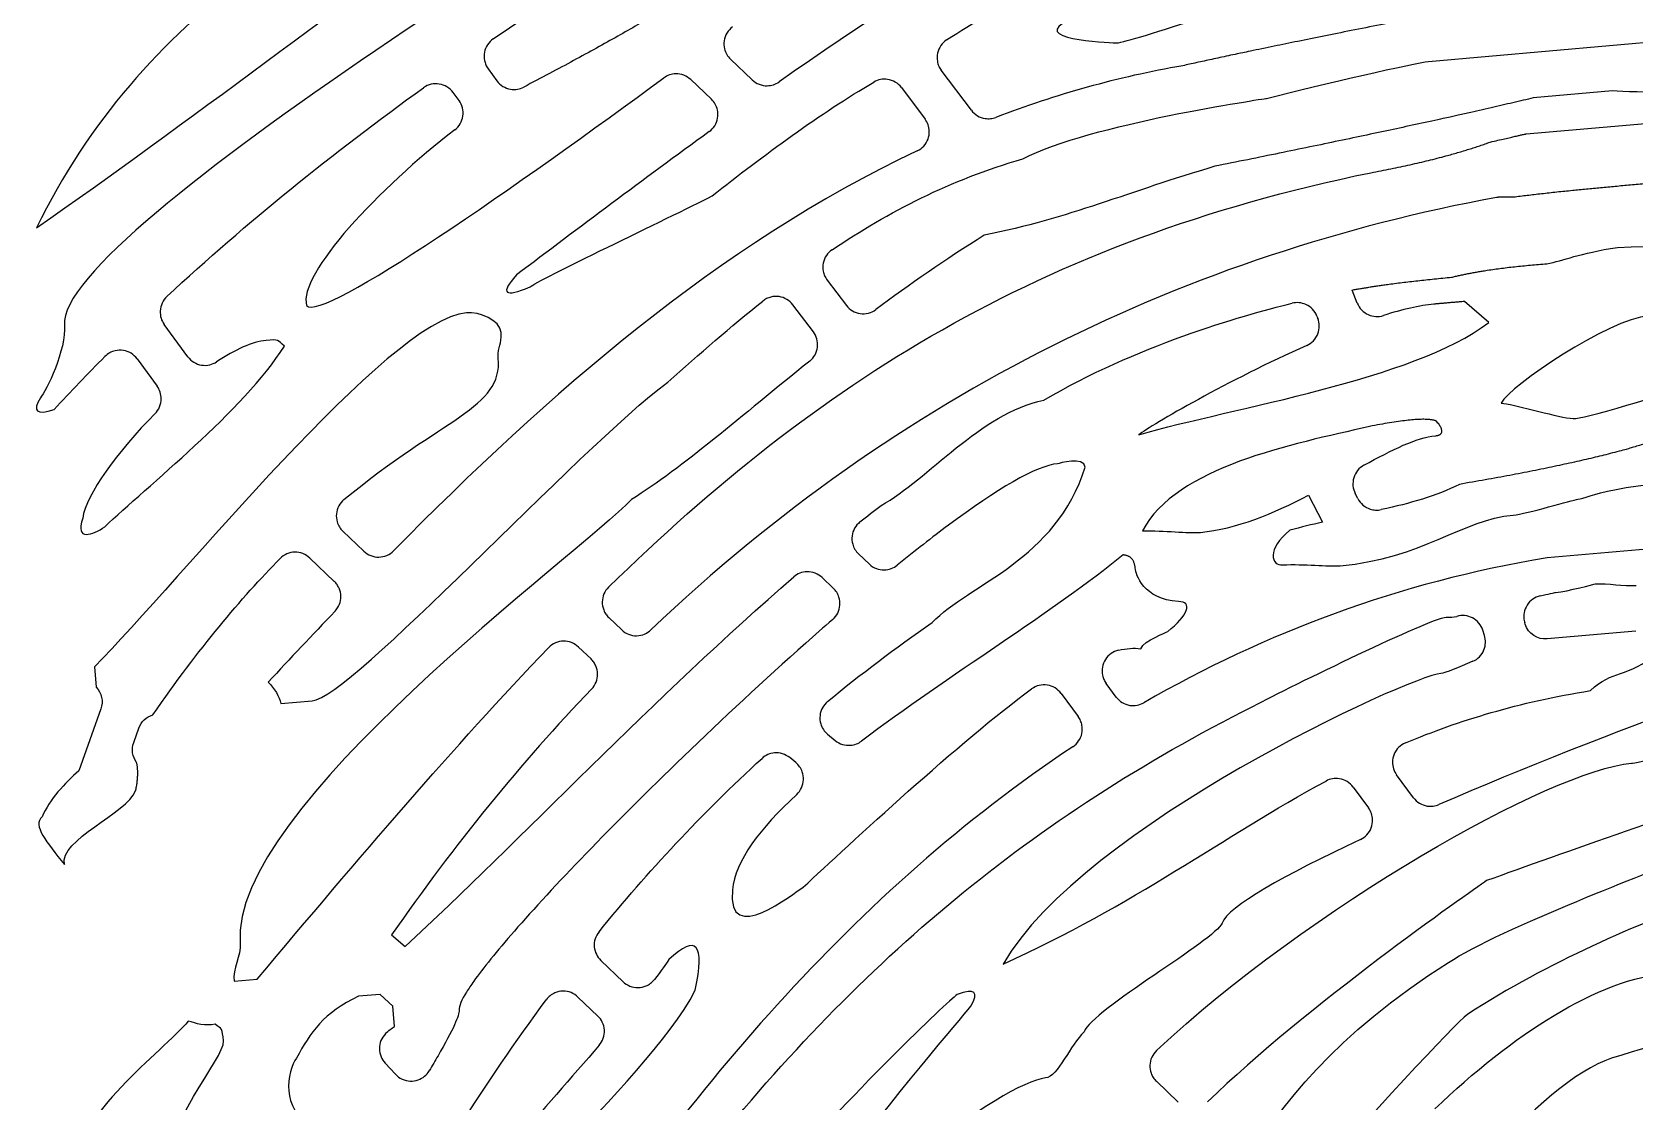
# Model space of a CAD drawing. Header units: inches. Extents: x -29.8 to 29.8, y -43 to 42.9.
# Drawn here: x -29.52 to -1.08, y -6.71 to 12.29 of the extents above; entities that cross this region are included whole.
import ezdxf

# ---------------------------------------------------------------- set-up
doc = ezdxf.new("R2010")
doc.units = ezdxf.units.IN
doc.header["$MEASUREMENT"] = 0

msp = doc.modelspace()

# ---------------------------------------------------------------- linework, layer by layer
for p, q in [((-4.744, 11.765), (0.947, 12.263)), ((-16.742, 11.436), (-17.129, 11.804)), ((-21.429, 11.633), (-21.273, 11.42)), ((-17.833, 11.44), (-17.468, 11.092)), ((-12.856, 10.896), (-13.389, 11.606)), ((-21.945, 11.068), (-22.052, 11.215)), ((-14.097, 11.3), (-13.677, 10.741)), ((-1.481, 11.24), (-2.885, 11.116)), ((-3.012, 10.477), (-0.892, 10.663)), ((-15.415, 7.884), (-15.073, 7.432)), ((-6.009, 7.475), (-6.099, 7.706)), ((-15.659, 6.963), (-16.023, 7.444)), ((-3.675, 7.129), (-4.109, 7.503)), ((-6.724, 7.243), (-6.708, 7.202)), ((-26.756, 6.522), (-27.176, 7.096)), ((-27.659, 6.485), (-27.302, 5.998)), ((-6.872, 4.063), (-6.625, 3.585)), ((-5.997, 4.003), (-6.044, 4.095)), ((-23.633, 3.07), (-24.007, 3.426)), ((1.477, 3.314), (-2.637, 2.954)), ((-24.593, 2.949), (-24.159, 2.535)), ((-14.665, 2.84), (-14.857, 3.022)), ((-15.505, 2.602), (-15.305, 2.413)), ((-19.059, 1.674), (-19.289, 1.892)), ((-3.752, 1.573), (-3.782, 1.667)), ((-19.827, 1.369), (-19.604, 1.157)), ((-10.285, 0.482), (-10.463, 0.724)), ((-25.108, 0.366), (-24.551, 0.415)), ((-11.264, 0.546), (-10.961, 0.135)), ((-15.407, -0.176), (-15.269, -0.29)), ((-15.971, -0.683), (-16.078, -0.594)), ((-6.083, -1.117), (-5.81, -1.486)), ((-5.011, -1.305), (-5.31, -0.9)), ((-23.141, -3.741), (-22.901, -3.945)), ((-19.035, -4.572), (-19.431, -4.192)), ((-25.936, -4.562), (-25.529, -4.526)), ((-19.836, -4.843), (-19.481, -5.183)), ((-23.072, -6.215), (-23.258, -6.014)), ((-9.186, -6.707), (-9.573, -6.338))]:
    msp.add_line(p, q)
for points in [[(-1.064, 1.651), (-2.638, 1.513, -0.35085), (-3.028, 1.773), (-3.036, 1.797)], [(-28.415, 1.019), (-28.383, 0.657, -0.283909), (-28.301, 0.271), (-28.694, -0.826)], [(-27.665, -0.678, -0.252607), (-27.718, -0.326), (-27.627, -0.07, -0.241816), (-27.377, 0.165)]]:
    msp.add_lwpolyline(points, format="xyb")
msp.add_lwpolyline([(-23.091, -5.369), (-23.121, -5.003), (-23.344, -4.796), (-23.729, -4.83)])
for points, degree in [([(-29.443, 8.808), (-24.049, 12.57), (-18.608, 17.199), (-12.439, 19.972)], 3), ([(-21.338, 12.164), (-18.274, 14.257), (-14.981, 16.106), (-11.721, 17.79)], 3), ([(-16.208, 16.638), (-18.313, 15.227), (-29.092, 8.758), (-28.946, 7.084)], 3), ([(-7.218, 16.404), (-10.365, 15.263), (-13.395, 13.412), (-16.268, 11.4)], 3), ([(-13.294, 12.146), (-12.346, 12.764), (-11.308, 13.305), (-10.3, 13.765)], 3), ([(-17.132, 13.469), (-18.136, 12.699), (-20.797, 11.309)], 2), ([(-25.702, 13.308), (-27.201, 12.143), (-28.516, 10.72), (-29.443, 8.808)], 3), ([(-10.27, 12.091), (-10.047, 12.11), (-7.636, 12.918), (-6.645, 13.196)], 3), ([(-4.014, 12.725), (-7.562, 12.035), (-9.104, 11.687)], 2), ([(-11.236, 12.437), (-11.726, 12.141), (-10.292, 12.089), (-10.27, 12.091)], 3), ([(-9.104, 11.687), (-10.258, 11.488), (-11.362, 11.176), (-12.422, 10.771)], 3), ([(-7.621, 11.108), (-6.64, 11.352), (-4.967, 11.745), (-4.744, 11.765)], 3), ([(-24.65, 7.433), (-24.404, 7.096), (-20.772, 9.664), (-18.314, 11.471)], 3), ([(-17.455, 9.376), (-16.539, 10.1), (-15.535, 10.841), (-14.587, 11.398)], 3), ([(-27.128, 7.592), (-25.713, 8.908), (-24.182, 10.139), (-22.574, 11.297)], 3), ([(-11.943, 10.035), (-10.746, 10.658), (-7.653, 11.1), (-7.621, 11.108)], 3), ([(-2.885, 11.116), (-4.866, 10.641), (-8.536, 9.902)], 2), ([(0.776, 11.258), (0.296, 11.216), (-1.111, 11.205), (-1.481, 11.24)], 3), ([(-22.02, 10.549), (-23.347, 9.535), (-24.811, 7.979), (-24.65, 7.433)], 3), ([(-17.507, 10.517), (-18.676, 9.67), (-19.817, 8.809), (-20.928, 7.973)], 3), ([(-5.768, 9.789), (-4.511, 10.02), (-3.649, 10.332)], 2), ([(-3.649, 10.332), (-3.045, 10.474), (-3.012, 10.477)], 2), ([(-13.816, 10.176), (-17.35, 8.507), (-20.38, 5.846), (-23.107, 3.078)], 3), ([(-15.326, 8.421), (-14.323, 9.098), (-13.232, 9.66), (-11.943, 10.035)], 3), ([(-19.292, 2.432), (-15.611, 6.029), (-11.689, 8.569), (-5.768, 9.789)], 3), ([(-8.536, 9.902), (-10.06, 9.455), (-11.116, 8.981), (-12.626, 8.678)], 3), ([(0.01, 9.662), (-2.003, 9.51), (-3.235, 9.353)], 2), ([(-20.685, 7.762), (-20.573, 7.875), (-18.222, 8.981), (-17.455, 9.376)], 3), ([(-3.539, 9.349), (-8.975, 8.341), (-14.111, 5.893), (-18.542, 1.674)], 3), ([(-3.235, 9.353), (-3.45, 9.358), (-3.539, 9.349)], 2), ([(-12.626, 8.678), (-13.316, 8.251), (-13.955, 7.804), (-14.55, 7.358)], 3), ([(-1.391, 8.463), (3.785, 8.687), (9.191, 7.927), (14.26, 5.254)], 3), ([(-2.644, 8.171), (-2.353, 8.227), (-2.073, 8.358), (-1.391, 8.463)], 3), ([(-20.928, 7.973), (-21.222, 7.639), (-21.141, 7.568), (-20.685, 7.762)], 3), ([(-4.334, 7.933), (-3.658, 8.1), (-2.644, 8.171)], 2), ([(-6.099, 7.706), (-5.394, 7.836), (-4.334, 7.933)], 2), ([(-18.241, 6.072), (-17.678, 6.571), (-17.124, 7.056), (-16.556, 7.51)], 3), ([(-11.569, 5.75), (-9.952, 6.709), (-8.082, 7.246), (-7.163, 7.471)], 3), ([(-4.648, 7.456), (-4.902, 7.433), (-5.209, 7.361), (-5.546, 7.254)], 3), ([(-4.109, 7.503), (-4.424, 7.475), (-4.648, 7.456)], 2), ([(-21.814, 7.303), (-23.198, 7.182), (-26.912, 2.529), (-28.415, 1.019)], 3), ([(-21.199, 6.952), (-21.218, 7.175), (-21.591, 7.323), (-21.814, 7.303)], 3), ([(-9.884, 5.138), (-8.188, 5.629), (-5.034, 6.102), (-3.675, 7.129)], 3), ([(-0.841, 7.249), (-1.555, 7.187), (-3.298, 6.004), (-3.456, 5.7)], 3), ([(-28.946, 7.084), (-28.908, 6.66), (-29.274, 5.899), (-29.372, 5.793)], 3), ([(-25.045, 6.708), (-25.158, 6.817), (-25.146, 6.832), (-25.369, 6.812)], 3), ([(-21.249, 6.498), (-21.268, 6.721), (-21.179, 6.729), (-21.199, 6.952)], 3), ([(-28.23, 3.504), (-27.496, 4.208), (-25.775, 5.557), (-25.045, 6.708)], 3), ([(-25.369, 6.812), (-25.614, 6.791), (-25.92, 6.648), (-26.246, 6.431)], 3), ([(-6.905, 6.723), (-8.281, 6.11), (-9.663, 5.31), (-9.884, 5.138)], 3), ([(-29.13, 5.584), (-28.836, 5.903), (-28.535, 6.218), (-28.227, 6.528)], 3), ([(-23.988, 3.986), (-22.229, 5.448), (-21.171, 5.606), (-21.249, 6.498)], 3), ([(-15.723, 6.445), (-16.943, 5.464), (-17.967, 4.565), (-18.885, 3.987)], 3), ([(-24.551, 0.415), (-23.869, 0.467), (-19.825, 4.887), (-18.241, 6.072)], 3), ([(-2.132, 5.427), (-1.886, 5.449), (-0.155, 5.971), (-0.158, 6.005)], 3), ([(-29.372, 5.793), (-29.52, 5.552), (-29.44, 5.482), (-29.13, 5.584)], 3), ([(-14.455, 3.882), (-13.622, 4.347), (-12.703, 5.515), (-11.569, 5.75)], 3), ([(-3.456, 5.7), (-2.967, 5.625), (-2.355, 5.408), (-2.132, 5.427)], 3), ([(-27.339, 5.512), (-28.005, 4.842), (-28.559, 4.079), (-28.623, 3.655)], 3), ([(-4.604, 5.379), (-4.827, 5.475), (-5.793, 5.284)], 2), ([(-5.793, 5.284), (-7.168, 4.964), (-9.222, 4.573), (-9.822, 3.429)], 3), ([(-5.891, 4.596), (-5.39, 4.87), (-4.951, 5.091), (-4.623, 5.119)], 3), ([(-4.623, 5.119), (-4.4, 5.139), (-4.604, 5.379)], 2), ([(-0.492, 5.121), (-1.531, 4.713), (-4.196, 4.257)], 2), ([(-13.549, 1.806), (-12.897, 2.484), (-11.349, 2.917), (-10.836, 4.56)], 3), ([(-10.836, 4.56), (-10.857, 4.76), (-11.303, 4.625), (-11.326, 4.623)], 3), ([(-2.096, 3.991), (-1.873, 4.011), (-1.577, 4.318), (1.107, 4.361)], 3), ([(-18.885, 3.987), (-19.805, 3.027), (-26.036, -1.499), (-25.827, -3.887)], 3), ([(-8.791, 3.405), (-8.154, 3.461), (-7.493, 3.743), (-6.872, 4.063)], 3), ([(-4.196, 4.257), (-4.611, 4.043), (-5.067, 3.922), (-5.583, 3.808)], 3), ([(-3.241, 3.711), (-3.017, 3.731), (-2.174, 3.984), (-2.096, 3.991)], 3), ([(-14.832, 3.589), (-14.706, 3.688), (-14.581, 3.786), (-14.455, 3.882)], 3), ([(-6.31, 2.813), (-4.86, 2.94), (-4.144, 3.632), (-3.241, 3.711)], 3), ([(-28.623, 3.655), (-28.767, 3.24), (-28.444, 3.356), (-28.23, 3.504)], 3), ([(-9.822, 3.429), (-9.423, 3.44), (-9.014, 3.386), (-8.791, 3.405)], 3), ([(-7.204, 3.443), (-7.621, 3.104), (-7.533, 2.805), (-7.333, 2.827)], 3), ([(-6.625, 3.585), (-6.811, 3.543), (-7.004, 3.497), (-7.204, 3.443)], 3), ([(-27.377, 0.165), (-26.565, 1.341), (-25.807, 2.239), (-25.12, 2.94)], 3), ([(-10.165, 3.005), (-11.355, 2.023), (-13.283, 0.849), (-14.804, -0.3)], 3), ([(-9.948, 2.768), (-9.968, 2.991), (-10.165, 3.005)], 2), ([(-2.637, 2.954), (-5.276, 2.515), (-7.65, 1.616), (-9.796, 0.38)], 3), ([(-7.333, 2.827), (-6.943, 2.848), (-6.533, 2.793), (-6.31, 2.813)], 3), ([(-22.901, -3.945), (-20.891, -2.086), (-18.435, 0.513), (-16.008, 2.613)], 3), ([(-9.182, 2.175), (-9.809, 2.219), (-9.939, 2.656), (-9.948, 2.768)], 3), ([(-2.763, 2.276), (-2.625, 2.308), (-2.506, 2.336), (-2.491, 2.338)], 3), ([(-2.491, 2.338), (-2.268, 2.357), (-1.807, 2.487), (-1.785, 2.489)], 3), ([(-1.785, 2.489), (-1.561, 2.509), (-1.286, 2.443), (-1.063, 2.463)], 3), ([(-24.146, 2.005), (-24.548, 1.584), (-24.943, 1.163), (-25.333, 0.745)], 3), ([(-9.371, 1.644), (-9.017, 1.92), (-8.918, 2.184), (-9.182, 2.175)], 3), ([(-15.406, 0.404), (-14.823, 0.883), (-14.205, 1.35), (-13.549, 1.806)], 3), ([(-7.852, 0.32), (-7.163, 0.684), (-4.732, 1.872), (-4.431, 1.898)], 3), ([(-4.431, 1.898), (-4.342, 1.906), (-4.308, 1.895), (-4.242, 1.914)], 3), ([(-9.851, 1.338), (-9.785, 1.49), (-9.397, 1.623), (-9.371, 1.644)], 3), ([(-25.529, -4.526), (-23.705, -2.363), (-22.038, -0.393), (-20.356, 1.358)], 3), ([(-10.244, 1.312), (-10.105, 1.344), (-9.967, 1.361), (-9.851, 1.338)], 3), ([(2.73, 1.265), (2.157, 1.215), (-1.571, -0.137), (-4.561, -1.427)], 3), ([(-1.872, 0.596), (-1.478, 0.975), (-1.253, 0.8), (-0.645, 1.28)], 3), ([(-4.524, 0.9), (-5.082, 0.852), (-10.868, -1.798), (-12.294, -4.259)], 3), ([(-3.959, 1.116), (-4.217, 1.004), (-4.446, 0.907), (-4.524, 0.9)], 3), ([(-25.333, 0.745), (-25.22, 0.632), (-25.131, 0.492), (-25.108, 0.366)], 3), ([(-19.592, 0.626), (-20.84, -0.677), (-22.026, -2.13), (-23.141, -3.741)], 3), ([(-15.839, -2.894), (-15.022, -2.133), (-13.036, -0.288), (-11.787, 0.626)], 3), ([(-5.154, -0.332), (-4.204, 0.067), (-3.144, 0.391), (-1.872, 0.596)], 3), ([(-17.543, -7.614), (-14.777, -4.18), (-11.811, -1.671), (-7.852, 0.32)], 3), ([(-11.055, -0.4), (-14.924, -2.97), (-18.009, -6.646), (-20.554, -10.604)], 3), ([(-1.146, -0.693), (-1.113, -0.69), (0.05, -0.487), (0.047, -0.454)], 3), ([(-28.694, -0.826), (-28.932, -1.048), (-29.219, -1.336), (-29.34, -1.646)], 3), ([(-27.685, -1.186), (-27.618, -0.895), (-27.665, -0.678)], 2), ([(-19.462, -3.684), (-18.601, -2.625), (-17.648, -1.596), (-16.57, -0.607)], 3), ([(-9.571, -5.793), (-6.87, -3.258), (-2.558, -0.816), (-1.146, -0.693)], 3), ([(-12.294, -4.259), (-9.974, -3.214), (-8.391, -1.994), (-6.562, -1.009)], 3), ([(1.308, -1.018), (-0.141, -1.517), (-2.4, -2.3), (-3.713, -2.776)], 3), ([(-28.946, -2.492), (-29.047, -2.056), (-27.833, -1.574), (-27.685, -1.186)], 3), ([(-15.954, -1.247), (-16.603, -1.848), (-17.043, -2.425), (-17.095, -2.943)], 3), ([(-29.34, -1.646), (-29.521, -1.789), (-29.261, -2.095), (-28.946, -2.492)], 3), ([(-5.953, -2.049), (-7.305, -2.679), (-8.297, -3.234), (-8.408, -3.532)], 3), ([(-4.391, -4.232), (-3.509, -3.637), (-0.492, -2.513), (-0.495, -2.48)], 3), ([(-3.713, -2.776), (-4.038, -3.003), (-6.883, -4.981), (-8.667, -6.705)], 3), ([(-17.095, -2.943), (-17.199, -3.977), (-16.004, -2.989), (-15.839, -2.894)], 3), ([(0.227, -3.091), (-1.021, -3.539), (-2.607, -4.217), (-4.049, -5.146)], 3), ([(-8.408, -3.532), (-8.518, -3.824), (-10.713, -5.072), (-10.854, -5.459)], 3), ([(-25.827, -3.887), (-25.808, -4.11), (-25.967, -4.349), (-25.936, -4.562)], 3), ([(-17.755, -4.723), (-17.577, -3.898), (-17.732, -3.715), (-18.222, -4.176)], 3), ([(-18.222, -4.176), (-18.27, -4.257), (-18.36, -4.38), (-18.48, -4.533)], 3), ([(-9.541, -9.612), (-8.347, -9.508), (-8.41, -6.754), (-4.391, -4.232)], 3), ([(-4.635, -6.829), (-3.251, -5.513), (-1.764, -4.525), (-0.461, -4.411)], 3), ([(-23.729, -4.83), (-24.341, -5.12), (-24.59, -5.474), (-24.829, -5.93)], 3), ([(-13.105, -4.798), (-13.311, -4.952), (-14.906, -6.46), (-16.607, -8.415)], 3), ([(-12.867, -5.003), (-12.713, -4.75), (-12.792, -4.681), (-13.105, -4.798)], 3), ([(-23.348, -9.478), (-22.453, -7.92), (-21.499, -6.381), (-20.397, -4.89)], 3), ([(-17.369, -12.141), (-17.53, -10.311), (-13.26, -5.527), (-12.867, -5.003)], 3), ([(-26.749, -5.272), (-27.209, -5.808), (-28.794, -6.991), (-28.72, -7.828)], 3), ([(-26.273, -5.322), (-26.449, -5.37), (-26.608, -5.307), (-26.749, -5.272)], 3), ([(-26.125, -5.622), (-26.145, -5.398), (-26.156, -5.413), (-26.273, -5.322)], 3), ([(-23.251, -5.496), (-23.194, -5.438), (-23.14, -5.394), (-23.091, -5.369)], 3), ([(-4.049, -5.146), (-4.557, -5.564), (-9.884, -11.34), (-9.801, -12.289)], 3), ([(-27.159, -8.188), (-27.224, -7.096), (-26.098, -5.93), (-26.125, -5.622)], 3), ([(-10.854, -5.459), (-11.1, -5.688), (-11.318, -6.26), (-11.541, -6.28)], 3), ([(0.619, -5.582), (-0.026, -5.53), (-0.504, -5.608), (-1.498, -5.93)], 3), ([(-24.829, -5.93), (-24.907, -6.023), (-24.987, -6.287), (-24.968, -6.51)], 3), ([(-19.457, -5.699), (-20.445, -6.843), (-21.649, -8.185), (-21.664, -8.29)], 3), ([(-1.498, -5.93), (-2.131, -6.135), (-2.931, -6.848), (-3.746, -7.759)], 3), ([(-24.968, -6.51), (-24.948, -6.733), (-24.824, -6.979), (-24.597, -7.152)], 3), ([(-11.541, -6.28), (-12.255, -6.342), (-15.342, -8.58), (-15.244, -9.707)], 3)]:
    msp.add_open_spline(points, degree=degree)
for points, knots in [([(-17.095, 12.376), (-17.134, 12.346), (-17.167, 12.31), (-17.217, 12.226), (-17.233, 12.179), (-17.248, 12.083), (-17.246, 12.034), (-17.226, 11.952), (-17.212, 11.918), (-17.176, 11.857), (-17.154, 11.829), (-17.129, 11.804)], [0, 0, 0, 0, 0.372089, 0.372089, 0.744178, 0.744178, 1.116267, 1.116267, 1.38724, 1.38724, 1.658212, 1.658212, 1.658212, 1.658212]), ([(-21.338, 12.164), (-21.378, 12.137), (-21.413, 12.101), (-21.467, 12.02), (-21.485, 11.974), (-21.504, 11.878), (-21.504, 11.829), (-21.489, 11.755), (-21.481, 11.729), (-21.459, 11.679), (-21.445, 11.655), (-21.429, 11.633)], [0, 0, 0, 0, 0.372089, 0.372089, 0.744178, 0.744178, 1.116267, 1.116267, 1.323694, 1.323694, 1.531121, 1.531121, 1.531121, 1.531121]), ([(-13.294, 12.146), (-13.335, 12.119), (-13.371, 12.084), (-13.426, 12.004), (-13.446, 11.959), (-13.466, 11.863), (-13.467, 11.814), (-13.454, 11.737), (-13.445, 11.709), (-13.422, 11.655), (-13.407, 11.63), (-13.389, 11.606)], [0, 0, 0, 0, 0.372089, 0.372089, 0.744178, 0.744178, 1.116267, 1.116267, 1.340045, 1.340045, 1.563824, 1.563824, 1.563824, 1.563824]), ([(-21.273, 11.42), (-21.245, 11.381), (-21.208, 11.347), (-21.125, 11.296), (-21.079, 11.279), (-20.991, 11.265), (-20.95, 11.265), (-20.871, 11.278), (-20.833, 11.291), (-20.797, 11.309)], [0, 0, 0, 0, 0.372089, 0.372089, 0.744178, 0.744178, 1.050321, 1.050321, 1.356464, 1.356464, 1.356464, 1.356464]), ([(-17.833, 11.44), (-17.868, 11.473), (-17.91, 11.5), (-18.001, 11.535), (-18.05, 11.544), (-18.137, 11.543), (-18.175, 11.536), (-18.248, 11.511), (-18.283, 11.493), (-18.314, 11.471)], [0, 0, 0, 0, 0.372089, 0.372089, 0.744178, 0.744178, 1.038561, 1.038561, 1.332945, 1.332945, 1.332945, 1.332945]), ([(-16.742, 11.436), (-16.707, 11.402), (-16.665, 11.375), (-16.574, 11.34), (-16.526, 11.331), (-16.44, 11.333), (-16.403, 11.339), (-16.332, 11.362), (-16.299, 11.378), (-16.268, 11.4)], [0, 0, 0, 0, 0.372089, 0.372089, 0.744178, 0.744178, 1.027561, 1.027561, 1.310944, 1.310944, 1.310944, 1.310944]), ([(-14.097, 11.3), (-14.126, 11.339), (-14.163, 11.372), (-14.247, 11.421), (-14.294, 11.438), (-14.384, 11.451), (-14.427, 11.45), (-14.51, 11.434), (-14.55, 11.419), (-14.587, 11.398)], [0, 0, 0, 0, 0.372089, 0.372089, 0.744178, 0.744178, 1.068044, 1.068044, 1.39191, 1.39191, 1.39191, 1.39191]), ([(-22.052, 11.215), (-22.081, 11.254), (-22.117, 11.287), (-22.201, 11.338), (-22.247, 11.355), (-22.343, 11.371), (-22.392, 11.369), (-22.488, 11.347), (-22.534, 11.326), (-22.574, 11.297)], [0, 0, 0, 0, 0.372089, 0.372089, 0.744178, 0.744178, 1.116267, 1.116267, 1.493977, 1.493977, 1.493977, 1.493977]), ([(-17.507, 10.517), (-17.467, 10.545), (-17.434, 10.581), (-17.382, 10.664), (-17.365, 10.71), (-17.349, 10.807), (-17.35, 10.856), (-17.369, 10.939), (-17.383, 10.974), (-17.419, 11.037), (-17.442, 11.066), (-17.468, 11.092)], [0, 0, 0, 0, 0.372089, 0.372089, 0.744178, 0.744178, 1.116267, 1.116267, 1.395209, 1.395209, 1.674152, 1.674152, 1.674152, 1.674152]), ([(-22.02, 10.549), (-21.981, 10.579), (-21.949, 10.616), (-21.9, 10.7), (-21.883, 10.747), (-21.87, 10.843), (-21.873, 10.893), (-21.896, 10.986), (-21.917, 11.03), (-21.945, 11.068)], [0, 0, 0, 0, 0.372089, 0.372089, 0.744178, 0.744178, 1.116267, 1.116267, 1.480852, 1.480852, 1.480852, 1.480852]), ([(-12.856, 10.896), (-12.826, 10.857), (-12.79, 10.825), (-12.706, 10.775), (-12.659, 10.758), (-12.579, 10.746), (-12.547, 10.746), (-12.484, 10.753), (-12.452, 10.76), (-12.422, 10.771)], [0, 0, 0, 0, 0.372089, 0.372089, 0.744178, 0.744178, 0.988242, 0.988242, 1.232305, 1.232305, 1.232305, 1.232305]), ([(-13.816, 10.176), (-13.772, 10.197), (-13.733, 10.226), (-13.667, 10.299), (-13.641, 10.341), (-13.608, 10.432), (-13.6, 10.481), (-13.603, 10.568), (-13.611, 10.605), (-13.636, 10.677), (-13.654, 10.71), (-13.677, 10.741)], [0, 0, 0, 0, 0.372089, 0.372089, 0.744178, 0.744178, 1.116267, 1.116267, 1.405334, 1.405334, 1.694401, 1.694401, 1.694401, 1.694401]), ([(-15.326, 8.421), (-15.367, 8.394), (-15.401, 8.359), (-15.456, 8.278), (-15.474, 8.232), (-15.494, 8.136), (-15.494, 8.087), (-15.479, 8.011), (-15.471, 7.984), (-15.447, 7.932), (-15.433, 7.907), (-15.415, 7.884)], [0, 0, 0, 0, 0.372089, 0.372089, 0.744178, 0.744178, 1.116267, 1.116267, 1.334229, 1.334229, 1.552191, 1.552191, 1.552191, 1.552191]), ([(-27.128, 7.592), (-27.164, 7.558), (-27.193, 7.518), (-27.234, 7.43), (-27.246, 7.382), (-27.249, 7.291), (-27.244, 7.249), (-27.22, 7.168), (-27.201, 7.13), (-27.176, 7.096)], [0, 0, 0, 0, 0.372089, 0.372089, 0.744178, 0.744178, 1.066181, 1.066181, 1.388184, 1.388184, 1.388184, 1.388184]), ([(-16.023, 7.444), (-16.052, 7.483), (-16.089, 7.516), (-16.173, 7.565), (-16.22, 7.582), (-16.316, 7.596), (-16.366, 7.593), (-16.439, 7.575), (-16.464, 7.566), (-16.513, 7.542), (-16.535, 7.527), (-16.556, 7.51)], [0, 0, 0, 0, 0.372089, 0.372089, 0.744178, 0.744178, 1.116267, 1.116267, 1.321094, 1.321094, 1.525921, 1.525921, 1.525921, 1.525921]), ([(-15.073, 7.432), (-15.044, 7.393), (-15.007, 7.36), (-14.923, 7.311), (-14.876, 7.294), (-14.78, 7.28), (-14.731, 7.283), (-14.635, 7.307), (-14.59, 7.328), (-14.55, 7.358)], [0, 0, 0, 0, 0.372089, 0.372089, 0.744178, 0.744178, 1.116267, 1.116267, 1.495674, 1.495674, 1.495674, 1.495674]), ([(-6.724, 7.243), (-6.741, 7.288), (-6.768, 7.33), (-6.835, 7.401), (-6.875, 7.429), (-6.958, 7.466), (-6.998, 7.477), (-7.081, 7.485), (-7.123, 7.481), (-7.163, 7.471)], [0, 0, 0, 0, 0.372089, 0.372089, 0.744178, 0.744178, 1.060564, 1.060564, 1.376949, 1.376949, 1.376949, 1.376949]), ([(-6.009, 7.475), (-5.992, 7.43), (-5.965, 7.388), (-5.898, 7.317), (-5.858, 7.289), (-5.772, 7.25), (-5.727, 7.239), (-5.636, 7.234), (-5.59, 7.24), (-5.546, 7.254)], [0, 0, 0, 0, 0.372089, 0.372089, 0.744178, 0.744178, 1.092459, 1.092459, 1.44074, 1.44074, 1.44074, 1.44074]), ([(-6.905, 6.723), (-6.86, 6.743), (-6.82, 6.772), (-6.752, 6.842), (-6.726, 6.884), (-6.69, 6.975), (-6.682, 7.023), (-6.683, 7.116), (-6.692, 7.16), (-6.708, 7.202)], [0, 0, 0, 0, 0.372089, 0.372089, 0.744178, 0.744178, 1.116267, 1.116267, 1.453715, 1.453715, 1.453715, 1.453715]), ([(-15.723, 6.445), (-15.685, 6.475), (-15.653, 6.513), (-15.606, 6.598), (-15.591, 6.645), (-15.58, 6.742), (-15.584, 6.792), (-15.61, 6.884), (-15.631, 6.926), (-15.659, 6.963)], [0, 0, 0, 0, 0.372089, 0.372089, 0.744178, 0.744178, 1.116267, 1.116267, 1.472846, 1.472846, 1.472846, 1.472846]), ([(-27.659, 6.485), (-27.687, 6.525), (-27.724, 6.558), (-27.807, 6.609), (-27.853, 6.626), (-27.95, 6.642), (-27.999, 6.64), (-28.08, 6.621), (-28.113, 6.608), (-28.175, 6.574), (-28.203, 6.553), (-28.227, 6.528)], [0, 0, 0, 0, 0.372089, 0.372089, 0.744178, 0.744178, 1.116267, 1.116267, 1.38357, 1.38357, 1.650873, 1.650873, 1.650873, 1.650873]), ([(-26.756, 6.522), (-26.727, 6.483), (-26.691, 6.45), (-26.608, 6.399), (-26.562, 6.381), (-26.465, 6.366), (-26.416, 6.368), (-26.325, 6.389), (-26.283, 6.407), (-26.246, 6.431)], [0, 0, 0, 0, 0.372089, 0.372089, 0.744178, 0.744178, 1.116267, 1.116267, 1.457356, 1.457356, 1.457356, 1.457356]), ([(-27.339, 5.512), (-27.304, 5.547), (-27.277, 5.588), (-27.239, 5.678), (-27.23, 5.727), (-27.229, 5.815), (-27.236, 5.855), (-27.26, 5.93), (-27.278, 5.966), (-27.302, 5.998)], [0, 0, 0, 0, 0.372089, 0.372089, 0.744178, 0.744178, 1.047349, 1.047349, 1.350521, 1.350521, 1.350521, 1.350521]), ([(-11.326, 4.623), (-11.705, 4.59), (-12.408, 4.168), (-13.264, 3.53), (-13.551, 3.316), (-13.855, 3.078), (-14.171, 2.822)], [0, 0, 0, 0, 0.05313326, 0.05313326, 0.05313326, 0.07097739, 0.07097739, 0.07097739, 0.07097739]), ([(-5.891, 4.596), (-5.934, 4.572), (-5.972, 4.541), (-6.033, 4.465), (-6.056, 4.421), (-6.084, 4.328), (-6.089, 4.279), (-6.08, 4.183), (-6.066, 4.137), (-6.044, 4.095)], [0, 0, 0, 0, 0.372089, 0.372089, 0.744178, 0.744178, 1.116267, 1.116267, 1.477387, 1.477387, 1.477387, 1.477387]), ([(-23.988, 3.986), (-24.025, 3.955), (-24.057, 3.917), (-24.102, 3.83), (-24.117, 3.783), (-24.126, 3.686), (-24.121, 3.637), (-24.098, 3.559), (-24.085, 3.529), (-24.051, 3.474), (-24.03, 3.449), (-24.007, 3.426)], [0, 0, 0, 0, 0.372089, 0.372089, 0.744178, 0.744178, 1.116267, 1.116267, 1.363379, 1.363379, 1.610492, 1.610492, 1.610492, 1.610492]), ([(-5.997, 4.003), (-5.975, 3.96), (-5.944, 3.921), (-5.87, 3.858), (-5.827, 3.834), (-5.748, 3.808), (-5.716, 3.802), (-5.649, 3.799), (-5.616, 3.801), (-5.583, 3.808)], [0, 0, 0, 0, 0.372089, 0.372089, 0.744178, 0.744178, 0.997598, 0.997598, 1.251018, 1.251018, 1.251018, 1.251018]), ([(-14.832, 3.589), (-14.871, 3.558), (-14.903, 3.521), (-14.95, 3.436), (-14.966, 3.389), (-14.978, 3.292), (-14.974, 3.243), (-14.952, 3.163), (-14.939, 3.131), (-14.903, 3.072), (-14.882, 3.045), (-14.857, 3.022)], [0, 0, 0, 0, 0.372089, 0.372089, 0.744178, 0.744178, 1.116267, 1.116267, 1.377092, 1.377092, 1.637917, 1.637917, 1.637917, 1.637917]), ([(-24.593, 2.949), (-24.629, 2.983), (-24.67, 3.009), (-24.761, 3.045), (-24.81, 3.054), (-24.907, 3.052), (-24.956, 3.042), (-25.045, 3.003), (-25.086, 2.975), (-25.12, 2.94)], [0, 0, 0, 0, 0.372089, 0.372089, 0.744178, 0.744178, 1.116267, 1.116267, 1.488023, 1.488023, 1.488023, 1.488023]), ([(-23.633, 3.07), (-23.598, 3.036), (-23.556, 3.01), (-23.465, 2.974), (-23.417, 2.965), (-23.319, 2.967), (-23.271, 2.977), (-23.182, 3.016), (-23.141, 3.043), (-23.107, 3.078)], [0, 0, 0, 0, 0.372089, 0.372089, 0.744178, 0.744178, 1.116267, 1.116267, 1.485429, 1.485429, 1.485429, 1.485429]), ([(-15.505, 2.602), (-15.54, 2.636), (-15.582, 2.662), (-15.673, 2.697), (-15.722, 2.705), (-15.814, 2.703), (-15.857, 2.695), (-15.937, 2.664), (-15.975, 2.641), (-16.008, 2.613)], [0, 0, 0, 0, 0.372089, 0.372089, 0.744178, 0.744178, 1.07407, 1.07407, 1.403962, 1.403962, 1.403962, 1.403962]), ([(-14.665, 2.84), (-14.629, 2.807), (-14.587, 2.78), (-14.496, 2.745), (-14.448, 2.737), (-14.358, 2.739), (-14.317, 2.747), (-14.239, 2.775), (-14.203, 2.796), (-14.171, 2.822)], [0, 0, 0, 0, 0.372089, 0.372089, 0.744178, 0.744178, 1.059157, 1.059157, 1.374136, 1.374136, 1.374136, 1.374136]), ([(-24.146, 2.005), (-24.113, 2.04), (-24.086, 2.082), (-24.051, 2.173), (-24.042, 2.221), (-24.044, 2.319), (-24.054, 2.367), (-24.083, 2.435), (-24.096, 2.457), (-24.124, 2.498), (-24.141, 2.518), (-24.159, 2.535)], [0, 0, 0, 0, 0.372089, 0.372089, 0.744178, 0.744178, 1.116267, 1.116267, 1.30812, 1.30812, 1.499973, 1.499973, 1.499973, 1.499973]), ([(-19.292, 2.432), (-19.327, 2.398), (-19.355, 2.357), (-19.393, 2.268), (-19.404, 2.219), (-19.406, 2.122), (-19.397, 2.073), (-19.369, 2.002), (-19.357, 1.978), (-19.326, 1.932), (-19.308, 1.911), (-19.289, 1.892)], [0, 0, 0, 0, 0.372089, 0.372089, 0.744178, 0.744178, 1.116267, 1.116267, 1.324906, 1.324906, 1.533545, 1.533545, 1.533545, 1.533545]), ([(-15.316, 1.857), (-15.279, 1.889), (-15.249, 1.928), (-15.205, 2.016), (-15.192, 2.063), (-15.184, 2.16), (-15.19, 2.209), (-15.215, 2.286), (-15.228, 2.314), (-15.262, 2.367), (-15.282, 2.392), (-15.305, 2.413)], [0, 0, 0, 0, 0.372089, 0.372089, 0.744178, 0.744178, 1.116267, 1.116267, 1.355336, 1.355336, 1.594405, 1.594405, 1.594405, 1.594405]), ([(-2.763, 2.276), (-2.811, 2.265), (-2.856, 2.245), (-2.935, 2.189), (-2.969, 2.153), (-3.021, 2.07), (-3.039, 2.024), (-3.053, 1.946), (-3.055, 1.916), (-3.051, 1.856), (-3.045, 1.826), (-3.036, 1.797)], [0, 0, 0, 0, 0.372089, 0.372089, 0.744178, 0.744178, 1.116267, 1.116267, 1.346995, 1.346995, 1.577723, 1.577723, 1.577723, 1.577723]), ([(-15.316, 1.857), (-15.475, 1.72), (-15.634, 1.579), (-15.794, 1.438), (-16.534, 0.781), (-17.276, 0.09), (-17.964, -0.574), (-18.597, -1.184), (-19.183, -1.77), (-19.694, -2.299), (-20.196, -2.82), (-20.624, -3.284), (-20.964, -3.673), (-21.281, -4.036), (-21.52, -4.333), (-21.682, -4.56), (-21.732, -4.631), (-21.775, -4.694), (-21.813, -4.755), (-21.896, -4.89), (-21.951, -5.007), (-21.945, -5.076), (-21.941, -5.12), (-21.967, -5.207), (-22.027, -5.339), (-22.09, -5.477), (-22.19, -5.664), (-22.318, -5.886), (-22.367, -5.971), (-22.419, -6.06), (-22.475, -6.153)], [0.0919309, 0.0919309, 0.0919309, 0.0919309, 0.1004539, 0.1004539, 0.1004539, 0.139999, 0.139999, 0.139999, 0.1763263, 0.1763263, 0.1763263, 0.2120631, 0.2120631, 0.2120631, 0.2454253, 0.2454253, 0.2454253, 0.2557903, 0.2557903, 0.2557903, 0.2787875, 0.2787875, 0.2787875, 0.3122226, 0.3122226, 0.3122226, 0.3469455, 0.3469455, 0.3469455, 0.3601017, 0.3601017, 0.3601017, 0.3601017]), ([(-3.782, 1.667), (-3.797, 1.714), (-3.82, 1.757), (-3.883, 1.832), (-3.921, 1.863), (-4.008, 1.908), (-4.055, 1.922), (-4.15, 1.931), (-4.197, 1.927), (-4.242, 1.914)], [0, 0, 0, 0, 0.372089, 0.372089, 0.744178, 0.744178, 1.116267, 1.116267, 1.472489, 1.472489, 1.472489, 1.472489]), ([(-19.827, 1.369), (-19.862, 1.403), (-19.903, 1.429), (-19.994, 1.465), (-20.043, 1.474), (-20.141, 1.472), (-20.189, 1.462), (-20.28, 1.422), (-20.321, 1.394), (-20.356, 1.358)], [0, 0, 0, 0, 0.372089, 0.372089, 0.744178, 0.744178, 1.116267, 1.116267, 1.497467, 1.497467, 1.497467, 1.497467]), ([(-19.059, 1.674), (-19.024, 1.64), (-18.982, 1.614), (-18.891, 1.578), (-18.843, 1.569), (-18.745, 1.571), (-18.697, 1.581), (-18.611, 1.618), (-18.574, 1.643), (-18.542, 1.674)], [0, 0, 0, 0, 0.372089, 0.372089, 0.744178, 0.744178, 1.116267, 1.116267, 1.454769, 1.454769, 1.454769, 1.454769]), ([(-3.959, 1.116), (-3.915, 1.135), (-3.874, 1.163), (-3.806, 1.233), (-3.779, 1.275), (-3.745, 1.36), (-3.736, 1.403), (-3.733, 1.489), (-3.739, 1.532), (-3.752, 1.573)], [0, 0, 0, 0, 0.372089, 0.372089, 0.744178, 0.744178, 1.07338, 1.07338, 1.402582, 1.402582, 1.402582, 1.402582]), ([(-19.592, 0.626), (-19.558, 0.661), (-19.532, 0.703), (-19.496, 0.794), (-19.487, 0.842), (-19.489, 0.94), (-19.499, 0.988), (-19.528, 1.056), (-19.54, 1.079), (-19.569, 1.12), (-19.586, 1.139), (-19.604, 1.157)], [0, 0, 0, 0, 0.372089, 0.372089, 0.744178, 0.744178, 1.116267, 1.116267, 1.30917, 1.30917, 1.502072, 1.502072, 1.502072, 1.502072]), ([(-10.244, 1.312), (-10.292, 1.301), (-10.337, 1.281), (-10.417, 1.225), (-10.451, 1.189), (-10.504, 1.107), (-10.522, 1.061), (-10.539, 0.965), (-10.538, 0.916), (-10.522, 0.842), (-10.514, 0.817), (-10.492, 0.768), (-10.479, 0.745), (-10.463, 0.724)], [0, 0, 0, 0, 0.372089, 0.372089, 0.744178, 0.744178, 1.116267, 1.116267, 1.488355, 1.488355, 1.691182, 1.691182, 1.894008, 1.894008, 1.894008, 1.894008]), ([(-11.264, 0.546), (-11.293, 0.585), (-11.33, 0.619), (-11.413, 0.669), (-11.459, 0.686), (-11.556, 0.701), (-11.605, 0.7), (-11.701, 0.677), (-11.747, 0.656), (-11.787, 0.626)], [0, 0, 0, 0, 0.372089, 0.372089, 0.744178, 0.744178, 1.116267, 1.116267, 1.497111, 1.497111, 1.497111, 1.497111]), ([(-15.406, 0.404), (-15.444, 0.373), (-15.475, 0.334), (-15.522, 0.248), (-15.536, 0.201), (-15.546, 0.104), (-15.542, 0.055), (-15.518, -0.028), (-15.502, -0.062), (-15.461, -0.124), (-15.436, -0.152), (-15.407, -0.176)], [0, 0, 0, 0, 0.372089, 0.372089, 0.744178, 0.744178, 1.116267, 1.116267, 1.400641, 1.400641, 1.685015, 1.685015, 1.685015, 1.685015]), ([(-10.285, 0.482), (-10.256, 0.443), (-10.219, 0.41), (-10.136, 0.359), (-10.09, 0.342), (-9.999, 0.328), (-9.957, 0.329), (-9.873, 0.344), (-9.833, 0.359), (-9.796, 0.38)], [0, 0, 0, 0, 0.372089, 0.372089, 0.744178, 0.744178, 1.068118, 1.068118, 1.392059, 1.392059, 1.392059, 1.392059]), ([(-11.055, -0.4), (-11.014, -0.373), (-10.979, -0.338), (-10.925, -0.257), (-10.905, -0.212), (-10.885, -0.116), (-10.885, -0.067), (-10.899, 0.009), (-10.907, 0.036), (-10.93, 0.088), (-10.944, 0.112), (-10.961, 0.135)], [0, 0, 0, 0, 0.372089, 0.372089, 0.744178, 0.744178, 1.116267, 1.116267, 1.331847, 1.331847, 1.547428, 1.547428, 1.547428, 1.547428]), ([(-16.078, -0.594), (-16.116, -0.563), (-16.159, -0.54), (-16.253, -0.511), (-16.302, -0.505), (-16.391, -0.513), (-16.431, -0.524), (-16.506, -0.557), (-16.54, -0.579), (-16.57, -0.607)], [0, 0, 0, 0, 0.372089, 0.372089, 0.744178, 0.744178, 1.056078, 1.056078, 1.367979, 1.367979, 1.367979, 1.367979]), ([(-15.269, -0.29), (-15.231, -0.321), (-15.188, -0.344), (-15.095, -0.373), (-15.046, -0.378), (-14.962, -0.371), (-14.928, -0.363), (-14.863, -0.338), (-14.832, -0.321), (-14.804, -0.3)], [0, 0, 0, 0, 0.372089, 0.372089, 0.744178, 0.744178, 1.010213, 1.010213, 1.276248, 1.276248, 1.276248, 1.276248]), ([(-5.154, -0.332), (-5.199, -0.351), (-5.24, -0.378), (-5.309, -0.447), (-5.336, -0.488), (-5.374, -0.578), (-5.383, -0.627), (-5.384, -0.716), (-5.378, -0.756), (-5.353, -0.832), (-5.334, -0.868), (-5.31, -0.9)], [0, 0, 0, 0, 0.372089, 0.372089, 0.744178, 0.744178, 1.116267, 1.116267, 1.422196, 1.422196, 1.728125, 1.728125, 1.728125, 1.728125]), ([(-15.954, -1.247), (-15.919, -1.214), (-15.89, -1.174), (-15.849, -1.086), (-15.837, -1.038), (-15.832, -0.94), (-15.84, -0.891), (-15.868, -0.814), (-15.883, -0.784), (-15.922, -0.729), (-15.945, -0.704), (-15.971, -0.683)], [0, 0, 0, 0, 0.372089, 0.372089, 0.744178, 0.744178, 1.116267, 1.116267, 1.372071, 1.372071, 1.627875, 1.627875, 1.627875, 1.627875]), ([(-6.083, -1.117), (-6.112, -1.077), (-6.148, -1.044), (-6.232, -0.993), (-6.278, -0.976), (-6.367, -0.963), (-6.407, -0.963), (-6.488, -0.976), (-6.526, -0.99), (-6.562, -1.009)], [0, 0, 0, 0, 0.372089, 0.372089, 0.744178, 0.744178, 1.054324, 1.054324, 1.36447, 1.36447, 1.36447, 1.36447]), ([(-5.011, -1.305), (-4.982, -1.344), (-4.946, -1.378), (-4.862, -1.428), (-4.816, -1.445), (-4.733, -1.458), (-4.698, -1.459), (-4.628, -1.45), (-4.593, -1.441), (-4.561, -1.427)], [0, 0, 0, 0, 0.372089, 0.372089, 0.744178, 0.744178, 1.012802, 1.012802, 1.281427, 1.281427, 1.281427, 1.281427]), ([(-5.953, -2.049), (-5.909, -2.028), (-5.869, -1.999), (-5.803, -1.928), (-5.777, -1.886), (-5.743, -1.794), (-5.735, -1.745), (-5.738, -1.659), (-5.745, -1.622), (-5.77, -1.55), (-5.787, -1.517), (-5.81, -1.486)], [0, 0, 0, 0, 0.372089, 0.372089, 0.744178, 0.744178, 1.116267, 1.116267, 1.403699, 1.403699, 1.691131, 1.691131, 1.691131, 1.691131]), ([(-19.462, -3.684), (-19.493, -3.722), (-19.516, -3.766), (-19.545, -3.859), (-19.55, -3.908), (-19.541, -4.001), (-19.528, -4.044), (-19.49, -4.125), (-19.463, -4.161), (-19.431, -4.192)], [0, 0, 0, 0, 0.372089, 0.372089, 0.744178, 0.744178, 1.083455, 1.083455, 1.422732, 1.422732, 1.422732, 1.422732]), ([(-19.035, -4.572), (-19, -4.606), (-18.958, -4.632), (-18.867, -4.668), (-18.819, -4.677), (-18.721, -4.675), (-18.673, -4.665), (-18.599, -4.634), (-18.572, -4.618), (-18.522, -4.58), (-18.5, -4.557), (-18.48, -4.533)], [0, 0, 0, 0, 0.372089, 0.372089, 0.744178, 0.744178, 1.116267, 1.116267, 1.355246, 1.355246, 1.594225, 1.594225, 1.594225, 1.594225]), ([(-23.023, -13.324), (-22.943, -13.111), (-22.856, -12.888), (-22.768, -12.662), (-22.588, -12.204), (-22.401, -11.742), (-22.245, -11.362), (-22.121, -11.059), (-22.018, -10.809), (-21.947, -10.639), (-21.884, -10.484), (-21.848, -10.395), (-21.842, -10.377), (-21.842, -10.375), (-21.842, -10.374), (-21.842, -10.374), (-21.968, -8.923), (-18.669, -6.489), (-17.755, -4.723)], [0.480558, 0.480558, 0.480558, 0.480558, 0.510284, 0.510284, 0.510284, 0.5707434, 0.5707434, 0.5707434, 0.618705, 0.618705, 0.618705, 0.6623033, 0.6623033, 0.6623033, 0.6666667, 0.6666667, 0.6666667, 1, 1, 1, 1]), ([(-19.836, -4.843), (-19.871, -4.809), (-19.913, -4.782), (-20.004, -4.746), (-20.052, -4.738), (-20.15, -4.739), (-20.198, -4.749), (-20.274, -4.781), (-20.302, -4.798), (-20.354, -4.84), (-20.377, -4.864), (-20.397, -4.89)], [0, 0, 0, 0, 0.372089, 0.372089, 0.744178, 0.744178, 1.116267, 1.116267, 1.369215, 1.369215, 1.622163, 1.622163, 1.622163, 1.622163]), ([(-19.457, -5.699), (-19.425, -5.662), (-19.401, -5.619), (-19.37, -5.526), (-19.363, -5.477), (-19.37, -5.38), (-19.383, -5.332), (-19.423, -5.249), (-19.449, -5.213), (-19.481, -5.183)], [0, 0, 0, 0, 0.372089, 0.372089, 0.744178, 0.744178, 1.116267, 1.116267, 1.451014, 1.451014, 1.451014, 1.451014]), ([(-23.251, -5.496), (-23.285, -5.531), (-23.312, -5.572), (-23.349, -5.663), (-23.358, -5.711), (-23.358, -5.809), (-23.348, -5.857), (-23.312, -5.943), (-23.288, -5.981), (-23.258, -6.014)], [0, 0, 0, 0, 0.372089, 0.372089, 0.744178, 0.744178, 1.116267, 1.116267, 1.455013, 1.455013, 1.455013, 1.455013]), ([(-9.571, -5.793), (-9.607, -5.827), (-9.635, -5.867), (-9.676, -5.956), (-9.687, -6.004), (-9.691, -6.101), (-9.683, -6.15), (-9.657, -6.223), (-9.644, -6.248), (-9.612, -6.296), (-9.594, -6.318), (-9.573, -6.338)], [0, 0, 0, 0, 0.372089, 0.372089, 0.744178, 0.744178, 1.116267, 1.116267, 1.334511, 1.334511, 1.552755, 1.552755, 1.552755, 1.552755]), ([(-23.072, -6.215), (-23.039, -6.251), (-22.999, -6.28), (-22.91, -6.321), (-22.862, -6.332), (-22.765, -6.337), (-22.716, -6.329), (-22.63, -6.298), (-22.592, -6.277), (-22.525, -6.222), (-22.497, -6.19), (-22.475, -6.153)], [0, 0, 0, 0, 0.372089, 0.372089, 0.744178, 0.744178, 1.116267, 1.116267, 1.443956, 1.443956, 1.771645, 1.771645, 1.771645, 1.771645])]:
    msp.add_open_spline(points, degree=3, knots=knots)

doc.saveas('drawing.dxf')
